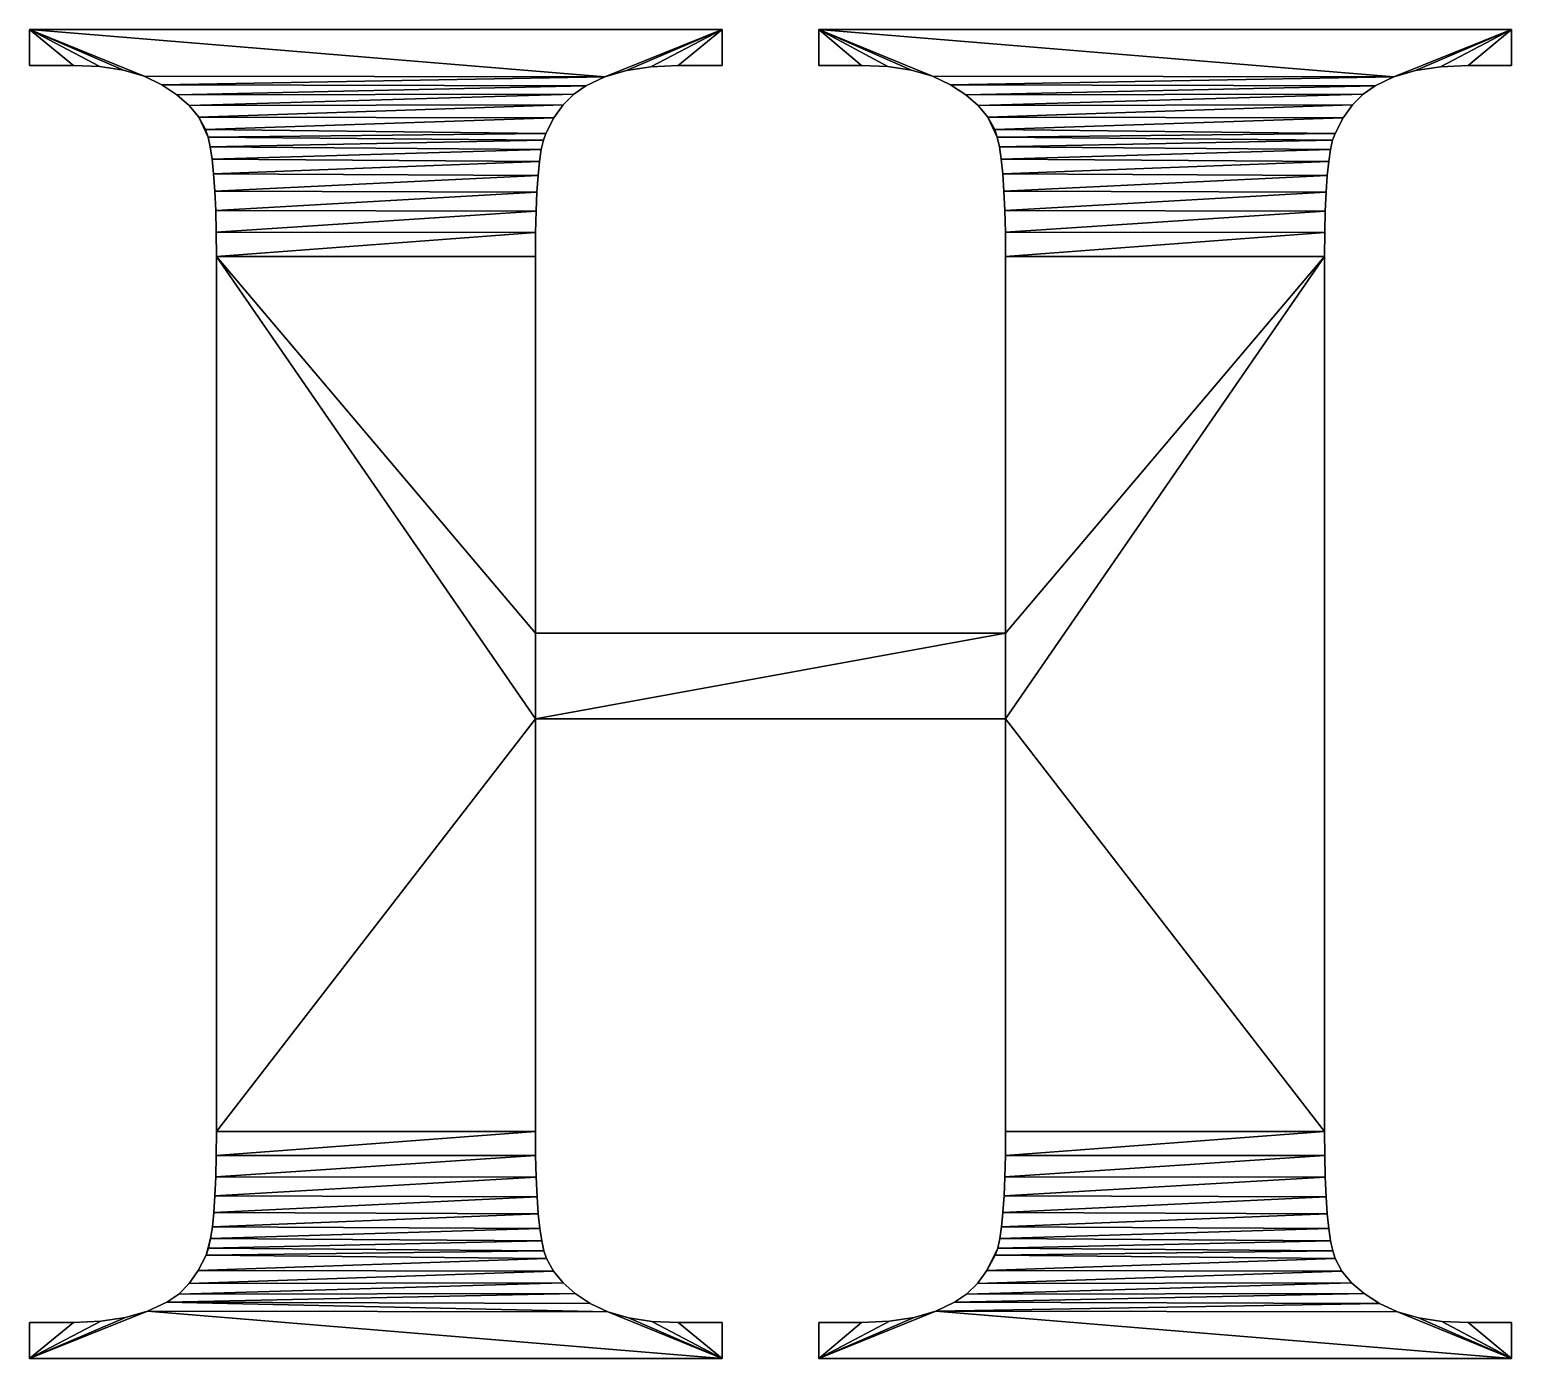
# Model space of a CAD drawing. Header units: metres. Extents: x 0.03 to 1.07, y 0 to 0.93.
import ezdxf

# ---------------------------------------------------------------- set-up
doc = ezdxf.new("R2010")
doc.units = ezdxf.units.M

msp = doc.modelspace()

# ---------------------------------------------------------------- meshes
at = {"layer": 'Armanisoft_0', "linetype": 'CONTINUOUS'}
mesh = msp.add_polyface(dxfattribs=at)
corners = [(0.148491, 0.871512), (0.153248, 0.862837), (0.155023, 0.857529), (0.029726, 0.932927), (0.110057, 0.900169), (0.095525, 0.904394), (0.078999, 0.906929), (0.060479, 0.907774), (0.029726, 0.907774), (0.433504, 0.89976), (0.122594, 0.894254), (0.420258, 0.893527), (0.133164, 0.88722), (0.411878, 0.887711), (0.141797, 0.87964), (0.404408, 0.880204), (0.397848, 0.871005), (0.392198, 0.860115), (0.390489, 0.855252), (0.156562, 0.850551), (0.389009, 0.84869), (0.157864, 0.841904), (0.387756, 0.840428), (0.158929, 0.831587), (0.386731, 0.830467), (0.159758, 0.819601), (0.385934, 0.818806), (0.16035, 0.805946), (0.385364, 0.805446), (0.160705, 0.790622), (0.385022, 0.790387), (0.160823, 0.773628), (0.384909, 0.509146), (0.384909, 0.448933), (0.384909, 0.773628), (0.148491, 0.871512, 0.229421), (0.155023, 0.857529, 0.229421), (0.153248, 0.862837, 0.229421), (0.029726, 0.932927, 0.229421), (0.095525, 0.904394, 0.229421), (0.110057, 0.900169, 0.229421), (0.078999, 0.906929, 0.229421), (0.060479, 0.907774, 0.229421), (0.029726, 0.907774, 0.229421), (0.433504, 0.89976, 0.229421), (0.122594, 0.894254, 0.229421), (0.420258, 0.893527, 0.229421), (0.133164, 0.88722, 0.229421), (0.411878, 0.887711, 0.229421), (0.141797, 0.87964, 0.229421), (0.404408, 0.880204, 0.229421), (0.397848, 0.871005, 0.229421), (0.392198, 0.860115, 0.229421), (0.390489, 0.855252, 0.229421), (0.156562, 0.850551, 0.229421), (0.389009, 0.84869, 0.229421), (0.157864, 0.841904, 0.229421), (0.387756, 0.840428, 0.229421), (0.158929, 0.831587, 0.229421), (0.386731, 0.830467, 0.229421), (0.159758, 0.819601, 0.229421), (0.385934, 0.818806, 0.229421), (0.16035, 0.805946, 0.229421), (0.385364, 0.805446, 0.229421), (0.160705, 0.790622, 0.229421), (0.385022, 0.790387, 0.229421), (0.160823, 0.773628, 0.229421), (0.160705, 0.790622), (0.160823, 0.773628), (0.160823, 0.773628, 0.229421), (0.160705, 0.790622, 0.229421), (0.16035, 0.805946), (0.16035, 0.805946, 0.229421), (0.159758, 0.819601), (0.159758, 0.819601, 0.229421), (0.158929, 0.831587), (0.158929, 0.831587, 0.229421), (0.157864, 0.841904), (0.157864, 0.841904, 0.229421), (0.156562, 0.850551), (0.156562, 0.850551, 0.229421), (0.155023, 0.857529), (0.155023, 0.857529, 0.229421), (0.153248, 0.862837), (0.153248, 0.862837, 0.229421), (0.148491, 0.871512), (0.148491, 0.871512, 0.229421), (0.141797, 0.87964), (0.141797, 0.87964, 0.229421), (0.133164, 0.88722), (0.133164, 0.88722, 0.229421), (0.122594, 0.894254), (0.122594, 0.894254, 0.229421), (0.110057, 0.900169), (0.110057, 0.900169, 0.229421), (0.095525, 0.904394), (0.095525, 0.904394, 0.229421), (0.078999, 0.906929), (0.078999, 0.906929, 0.229421), (0.060479, 0.907774), (0.060479, 0.907774, 0.229421), (0.029726, 0.907774), (0.029726, 0.907774, 0.229421), (0.029726, 0.932927), (0.029726, 0.932927, 0.229421), (0.516006, 0.932927), (0.516006, 0.932927, 0.229421)]
mesh.append_faces([[corners[k] for k in face] for face in [(0, 1, 2), (3, 4, 5), (3, 5, 6), (3, 6, 7), (3, 7, 8), (9, 10, 4), (9, 4, 3), (11, 12, 10), (13, 14, 12), (15, 0, 14), (16, 1, 0), (17, 2, 1), (18, 19, 2), (20, 21, 19), (22, 23, 21), (24, 25, 23), (26, 27, 25), (28, 29, 27), (30, 31, 29), (32, 33, 31), (32, 31, 34), (35, 36, 37), (38, 39, 40), (38, 41, 39), (38, 42, 41), (38, 43, 42), (44, 40, 45), (44, 38, 40), (46, 45, 47), (48, 47, 49), (50, 49, 35), (51, 35, 37), (52, 37, 36), (53, 36, 54), (55, 54, 56), (57, 56, 58), (59, 58, 60), (61, 60, 62), (63, 62, 64), (65, 64, 66), (67, 68, 69, 70), (71, 67, 70, 72), (73, 71, 72, 74), (75, 73, 74, 76), (77, 75, 76, 78), (79, 77, 78, 80), (81, 79, 80, 82), (83, 81, 82, 84), (85, 83, 84, 86), (87, 85, 86, 88), (89, 87, 88, 90), (91, 89, 90, 92), (93, 91, 92, 94), (95, 93, 94, 96), (97, 95, 96, 98), (99, 97, 98, 100), (101, 99, 100, 102), (103, 101, 102, 104), (105, 103, 104, 106)]])
mesh = msp.add_polyface(dxfattribs=at)
corners = [(0.4851, 0.907774), (0.516006, 0.932927), (0.516006, 0.907774), (0.465925, 0.906884), (0.448726, 0.904213), (0.433504, 0.89976), (0.029726, 0.932927), (0.420258, 0.893527), (0.122594, 0.894254), (0.411878, 0.887711), (0.133164, 0.88722), (0.404408, 0.880204), (0.141797, 0.87964), (0.397848, 0.871005), (0.148491, 0.871512), (0.392198, 0.860115), (0.153248, 0.862837), (0.390489, 0.855252), (0.155023, 0.857529), (0.389009, 0.84869), (0.156562, 0.850551), (0.387756, 0.840428), (0.157864, 0.841904), (0.386731, 0.830467), (0.158929, 0.831587), (0.385934, 0.818806), (0.159758, 0.819601), (0.385364, 0.805446), (0.16035, 0.805946), (0.385022, 0.790387), (0.160705, 0.790622), (0.384909, 0.773628), (0.160823, 0.773628), (0.4851, 0.907774, 0.229421), (0.516006, 0.907774, 0.229421), (0.516006, 0.932927, 0.229421), (0.465925, 0.906884, 0.229421), (0.448726, 0.904213, 0.229421), (0.433504, 0.89976, 0.229421), (0.029726, 0.932927, 0.229421), (0.420258, 0.893527, 0.229421), (0.122594, 0.894254, 0.229421), (0.411878, 0.887711, 0.229421), (0.133164, 0.88722, 0.229421), (0.404408, 0.880204, 0.229421), (0.141797, 0.87964, 0.229421), (0.397848, 0.871005, 0.229421), (0.148491, 0.871512, 0.229421), (0.392198, 0.860115, 0.229421), (0.153248, 0.862837, 0.229421), (0.390489, 0.855252, 0.229421), (0.155023, 0.857529, 0.229421), (0.389009, 0.84869, 0.229421), (0.156562, 0.850551, 0.229421), (0.387756, 0.840428, 0.229421), (0.157864, 0.841904, 0.229421), (0.386731, 0.830467, 0.229421), (0.158929, 0.831587, 0.229421), (0.385934, 0.818806, 0.229421), (0.159758, 0.819601, 0.229421), (0.385364, 0.805446, 0.229421), (0.16035, 0.805946, 0.229421), (0.385022, 0.790387, 0.229421), (0.160705, 0.790622, 0.229421), (0.384909, 0.773628, 0.229421), (0.160823, 0.773628, 0.229421), (0.384909, 0.509146, 0.229421), (0.384909, 0.448933, 0.229421), (0.714939, 0.509146, 0.229421), (0.516006, 0.907774), (0.516006, 0.932927), (0.516006, 0.932927, 0.229421), (0.516006, 0.907774, 0.229421), (0.4851, 0.907774), (0.4851, 0.907774, 0.229421), (0.465925, 0.906884), (0.465925, 0.906884, 0.229421), (0.448726, 0.904212), (0.448726, 0.904212, 0.229421), (0.433504, 0.89976), (0.433504, 0.89976, 0.229421), (0.420258, 0.893527), (0.420258, 0.893527, 0.229421), (0.411878, 0.887711), (0.411878, 0.887711, 0.229421), (0.404408, 0.880204), (0.404408, 0.880204, 0.229421), (0.397848, 0.871005), (0.397848, 0.871005, 0.229421), (0.392198, 0.860115), (0.392198, 0.860115, 0.229421), (0.390489, 0.855252), (0.390489, 0.855252, 0.229421), (0.389009, 0.84869), (0.389009, 0.84869, 0.229421), (0.387756, 0.840428), (0.387756, 0.840428, 0.229421), (0.386731, 0.830467), (0.386731, 0.830467, 0.229421), (0.385934, 0.818806), (0.385934, 0.818806, 0.229421), (0.385364, 0.805446), (0.385364, 0.805446, 0.229421), (0.385022, 0.790387), (0.385022, 0.790387, 0.229421), (0.384909, 0.773628), (0.384909, 0.773628, 0.229421), (0.384909, 0.509146), (0.384909, 0.509146, 0.229421), (0.714939, 0.509146), (0.714939, 0.509146, 0.229421)]
mesh.append_faces([[corners[k] for k in face] for face in [(0, 1, 2), (3, 1, 0), (4, 1, 3), (5, 6, 1), (5, 1, 4), (7, 8, 5), (9, 10, 7), (11, 12, 9), (13, 14, 11), (15, 16, 13), (17, 18, 15), (19, 20, 17), (21, 22, 19), (23, 24, 21), (25, 26, 23), (27, 28, 25), (29, 30, 27), (31, 32, 29), (33, 34, 35), (36, 33, 35), (37, 36, 35), (38, 35, 39), (38, 37, 35), (40, 38, 41), (42, 40, 43), (44, 42, 45), (46, 44, 47), (48, 46, 49), (50, 48, 51), (52, 50, 53), (54, 52, 55), (56, 54, 57), (58, 56, 59), (60, 58, 61), (62, 60, 63), (64, 62, 65), (66, 65, 67), (66, 64, 65), (68, 66, 67), (69, 70, 71, 72), (73, 69, 72, 74), (75, 73, 74, 76), (77, 75, 76, 78), (79, 77, 78, 80), (81, 79, 80, 82), (83, 81, 82, 84), (85, 83, 84, 86), (87, 85, 86, 88), (89, 87, 88, 90), (91, 89, 90, 92), (93, 91, 92, 94), (95, 93, 94, 96), (97, 95, 96, 98), (99, 97, 98, 100), (101, 99, 100, 102), (103, 101, 102, 104), (105, 103, 104, 106), (107, 105, 106, 108), (109, 107, 108, 110)]])
mesh = msp.add_polyface(dxfattribs=at)
corners = [(0.702585, 0.871512), (0.707364, 0.862837), (0.709139, 0.857529), (0.583841, 0.932927), (0.663659, 0.900169), (0.649015, 0.904394), (0.632422, 0.906929), (0.613879, 0.907774), (0.583841, 0.907774), (0.987637, 0.89976), (0.676352, 0.894254), (0.974499, 0.893527), (0.687079, 0.88722), (0.966086, 0.887711), (0.695823, 0.87964), (0.958588, 0.880204), (0.952005, 0.871005), (0.946337, 0.860115), (0.944623, 0.855252), (0.710678, 0.850551), (0.943138, 0.84869), (0.71198, 0.841904), (0.941881, 0.840428), (0.713045, 0.831587), (0.940853, 0.830467), (0.713874, 0.819601), (0.940053, 0.818806), (0.714466, 0.805946), (0.939481, 0.805446), (0.714821, 0.790622), (0.939139, 0.790387), (0.714939, 0.773628), (0.714939, 0.448933), (0.384909, 0.448933), (0.714939, 0.509146), (0.702585, 0.871512, 0.229421), (0.709139, 0.857529, 0.229421), (0.707364, 0.862837, 0.229421), (0.583841, 0.932927, 0.229421), (0.649015, 0.904394, 0.229421), (0.663659, 0.900169, 0.229421), (0.632422, 0.906929, 0.229421), (0.613879, 0.907774, 0.229421), (0.583841, 0.907774, 0.229421), (0.987637, 0.89976, 0.229421), (0.676352, 0.894254, 0.229421), (0.974499, 0.893527, 0.229421), (0.687079, 0.88722, 0.229421), (0.966086, 0.887711, 0.229421), (0.695823, 0.87964, 0.229421), (0.958588, 0.880204, 0.229421), (0.952005, 0.871005, 0.229421), (0.946337, 0.860115, 0.229421), (0.944623, 0.855252, 0.229421), (0.710678, 0.850551, 0.229421), (0.943138, 0.84869, 0.229421), (0.71198, 0.841904, 0.229421), (0.941881, 0.840428, 0.229421), (0.713045, 0.831587, 0.229421), (0.940853, 0.830467, 0.229421), (0.713874, 0.819601, 0.229421), (0.940053, 0.818806, 0.229421), (0.714466, 0.805946, 0.229421), (0.939481, 0.805446, 0.229421), (0.714821, 0.790622, 0.229421), (0.939139, 0.790387, 0.229421), (0.714939, 0.773628, 0.229421), (0.714939, 0.448933, 0.229421), (0.714939, 0.509146, 0.229421), (0.384909, 0.448933, 0.229421), (0.714939, 0.773628), (0.714939, 0.509146), (0.714939, 0.509146, 0.229421), (0.714939, 0.773628, 0.229421), (0.714821, 0.790622), (0.714821, 0.790622, 0.229421), (0.714466, 0.805946), (0.714466, 0.805946, 0.229421), (0.713874, 0.819601), (0.713874, 0.819601, 0.229421), (0.713045, 0.831587), (0.713045, 0.831587, 0.229421), (0.71198, 0.841904), (0.71198, 0.841904, 0.229421), (0.710678, 0.850551), (0.710678, 0.850551, 0.229421), (0.709139, 0.857529), (0.709139, 0.857529, 0.229421), (0.707364, 0.862837), (0.707364, 0.862837, 0.229421), (0.702585, 0.871512), (0.702585, 0.871512, 0.229421), (0.695823, 0.87964), (0.695823, 0.87964, 0.229421), (0.687079, 0.88722), (0.687079, 0.88722, 0.229421), (0.676352, 0.894254), (0.676352, 0.894254, 0.229421), (0.663659, 0.900169), (0.663659, 0.900169, 0.229421), (0.649015, 0.904394), (0.649015, 0.904394, 0.229421), (0.632422, 0.906929), (0.632422, 0.906929, 0.229421), (0.613879, 0.907774), (0.613879, 0.907774, 0.229421), (0.583841, 0.907774), (0.583841, 0.907774, 0.229421), (0.583841, 0.932927), (0.583841, 0.932927, 0.229421)]
mesh.append_faces([[corners[k] for k in face] for face in [(0, 1, 2), (3, 4, 5), (3, 5, 6), (3, 6, 7), (3, 7, 8), (9, 10, 4), (9, 4, 3), (11, 12, 10), (13, 14, 12), (15, 0, 14), (16, 1, 0), (17, 2, 1), (18, 19, 2), (20, 21, 19), (22, 23, 21), (24, 25, 23), (26, 27, 25), (28, 29, 27), (30, 31, 29), (32, 33, 34), (35, 36, 37), (38, 39, 40), (38, 41, 39), (38, 42, 41), (38, 43, 42), (44, 40, 45), (44, 38, 40), (46, 45, 47), (48, 47, 49), (50, 49, 35), (51, 35, 37), (52, 37, 36), (53, 36, 54), (55, 54, 56), (57, 56, 58), (59, 58, 60), (61, 60, 62), (63, 62, 64), (65, 64, 66), (67, 68, 69), (70, 71, 72, 73), (74, 70, 73, 75), (76, 74, 75, 77), (78, 76, 77, 79), (80, 78, 79, 81), (82, 80, 81, 83), (84, 82, 83, 85), (86, 84, 85, 87), (88, 86, 87, 89), (90, 88, 89, 91), (92, 90, 91, 93), (94, 92, 93, 95), (96, 94, 95, 97), (98, 96, 97, 99), (100, 98, 99, 101), (102, 100, 101, 103), (104, 102, 103, 105), (106, 104, 105, 107), (108, 106, 107, 109)]])
mesh = msp.add_polyface(dxfattribs=at)
corners = [(1.039821, 0.907774), (1.070122, 0.932927), (1.070122, 0.907774), (1.020299, 0.906884), (1.002904, 0.904213), (0.987637, 0.89976), (0.583841, 0.932927), (0.974499, 0.893527), (0.676352, 0.894254), (0.966086, 0.887711), (0.687079, 0.88722), (0.958588, 0.880204), (0.695823, 0.87964), (0.952005, 0.871005), (0.702585, 0.871512), (0.946337, 0.860115), (0.707364, 0.862837), (0.944623, 0.855252), (0.709139, 0.857529), (0.943138, 0.84869), (0.710678, 0.850551), (0.941881, 0.840428), (0.71198, 0.841904), (0.940853, 0.830467), (0.713045, 0.831587), (0.940053, 0.818806), (0.713874, 0.819601), (0.939481, 0.805446), (0.714466, 0.805946), (0.939139, 0.790387), (0.714821, 0.790622), (0.939024, 0.773628), (0.714939, 0.509146), (0.714939, 0.773628), (0.714939, 0.448933), (1.039821, 0.907774, 0.229421), (1.070122, 0.907774, 0.229421), (1.070122, 0.932927, 0.229421), (1.020299, 0.906884, 0.229421), (1.002904, 0.904213, 0.229421), (0.987637, 0.89976, 0.229421), (0.583841, 0.932927, 0.229421), (0.974499, 0.893527, 0.229421), (0.676352, 0.894254, 0.229421), (0.966086, 0.887711, 0.229421), (0.687079, 0.88722, 0.229421), (0.958588, 0.880204, 0.229421), (0.695823, 0.87964, 0.229421), (0.952005, 0.871005, 0.229421), (0.702585, 0.871512, 0.229421), (0.946337, 0.860115, 0.229421), (0.707364, 0.862837, 0.229421), (0.944623, 0.855252, 0.229421), (0.709139, 0.857529, 0.229421), (0.943138, 0.84869, 0.229421), (0.710678, 0.850551, 0.229421), (0.941881, 0.840428, 0.229421), (0.71198, 0.841904, 0.229421), (0.940853, 0.830467, 0.229421), (0.713045, 0.831587, 0.229421), (0.940053, 0.818806, 0.229421), (0.713874, 0.819601, 0.229421), (0.939481, 0.805446, 0.229421), (0.714466, 0.805946, 0.229421), (0.939139, 0.790387, 0.229421), (0.714821, 0.790622, 0.229421), (0.939024, 0.773628, 0.229421), (0.714939, 0.773628, 0.229421), (0.714939, 0.509146, 0.229421), (0.714939, 0.448933, 0.229421), (1.070122, 0.932927), (0.583841, 0.932927), (0.583841, 0.932927, 0.229421), (1.070122, 0.932927, 0.229421), (1.070122, 0.907774), (1.070122, 0.907774, 0.229421), (1.039821, 0.907774), (1.039821, 0.907774, 0.229421), (1.020299, 0.906884), (1.020299, 0.906884, 0.229421), (1.002904, 0.904212), (1.002904, 0.904212, 0.229421), (0.987637, 0.89976), (0.987637, 0.89976, 0.229421), (0.974499, 0.893527), (0.974499, 0.893527, 0.229421), (0.966086, 0.887711), (0.966086, 0.887711, 0.229421), (0.958588, 0.880204), (0.958588, 0.880204, 0.229421), (0.952005, 0.871005), (0.952005, 0.871005, 0.229421), (0.946337, 0.860115), (0.946337, 0.860115, 0.229421), (0.944623, 0.855252), (0.944623, 0.855252, 0.229421), (0.943138, 0.84869), (0.943138, 0.84869, 0.229421), (0.941881, 0.840428), (0.941881, 0.840428, 0.229421), (0.940853, 0.830467), (0.940853, 0.830467, 0.229421), (0.940053, 0.818806), (0.940053, 0.818806, 0.229421), (0.939481, 0.805446), (0.939481, 0.805446, 0.229421), (0.939139, 0.790387), (0.939139, 0.790387, 0.229421), (0.939024, 0.773628), (0.939024, 0.773628, 0.229421)]
mesh.append_faces([[corners[k] for k in face] for face in [(0, 1, 2), (3, 1, 0), (4, 1, 3), (5, 6, 1), (5, 1, 4), (7, 8, 5), (9, 10, 7), (11, 12, 9), (13, 14, 11), (15, 16, 13), (17, 18, 15), (19, 20, 17), (21, 22, 19), (23, 24, 21), (25, 26, 23), (27, 28, 25), (29, 30, 27), (31, 32, 33), (31, 33, 29), (34, 32, 31), (35, 36, 37), (38, 35, 37), (39, 38, 37), (40, 37, 41), (40, 39, 37), (42, 40, 43), (44, 42, 45), (46, 44, 47), (48, 46, 49), (50, 48, 51), (52, 50, 53), (54, 52, 55), (56, 54, 57), (58, 56, 59), (60, 58, 61), (62, 60, 63), (64, 62, 65), (66, 67, 68), (66, 64, 67), (69, 66, 68), (70, 71, 72, 73), (74, 70, 73, 75), (76, 74, 75, 77), (78, 76, 77, 79), (80, 78, 79, 81), (82, 80, 81, 83), (84, 82, 83, 85), (86, 84, 85, 87), (88, 86, 87, 89), (90, 88, 89, 91), (92, 90, 91, 93), (94, 92, 93, 95), (96, 94, 95, 97), (98, 96, 97, 99), (100, 98, 99, 101), (102, 100, 101, 103), (104, 102, 103, 105), (106, 104, 105, 107), (108, 106, 107, 109)]])
mesh = msp.add_polyface(dxfattribs=at)
corners = [(0.15367, 0.072549), (0.390861, 0.07552), (0.392683, 0.070143), (0.148149, 0.061672), (0.155346, 0.077478), (0.389281, 0.082545), (0.156799, 0.084096), (0.387945, 0.091217), (0.158029, 0.092405), (0.386852, 0.101538), (0.159035, 0.102403), (0.386002, 0.113506), (0.159817, 0.114092), (0.385394, 0.127123), (0.160376, 0.127471), (0.38503, 0.142387), (0.160711, 0.14254), (0.384909, 0.159299), (0.160823, 0.159299), (0.384909, 0.448933), (0.160823, 0.773628), (0.714939, 0.509146), (0.384909, 0.509146), (0.15367, 0.072549, 0.229421), (0.392683, 0.070143, 0.229421), (0.390861, 0.07552, 0.229421), (0.148149, 0.061672, 0.229421), (0.155346, 0.077478, 0.229421), (0.389281, 0.082545, 0.229421), (0.156799, 0.084096, 0.229421), (0.387945, 0.091217, 0.229421), (0.158029, 0.092405, 0.229421), (0.386852, 0.101538, 0.229421), (0.159035, 0.102403, 0.229421), (0.386002, 0.113506, 0.229421), (0.159817, 0.114092, 0.229421), (0.385394, 0.127123, 0.229421), (0.160376, 0.127471, 0.229421), (0.38503, 0.142387, 0.229421), (0.160711, 0.14254, 0.229421), (0.384909, 0.159299, 0.229421), (0.160823, 0.159299, 0.229421), (0.384909, 0.448933, 0.229421), (0.160823, 0.773628, 0.229421), (0.384909, 0.159299), (0.384909, 0.448933), (0.384909, 0.448933, 0.229421), (0.384909, 0.159299, 0.229421), (0.38503, 0.142387), (0.38503, 0.142387, 0.229421), (0.385394, 0.127123), (0.385394, 0.127123, 0.229421), (0.386002, 0.113506), (0.386002, 0.113506, 0.229421), (0.386852, 0.101538), (0.386852, 0.101538, 0.229421), (0.387945, 0.091217), (0.387945, 0.091217, 0.229421), (0.389281, 0.082545), (0.389281, 0.082545, 0.229421), (0.390861, 0.07552), (0.390861, 0.07552, 0.229421), (0.392683, 0.070143), (0.392683, 0.070143, 0.229421), (0.155346, 0.077478), (0.15367, 0.072549), (0.15367, 0.072549, 0.229421), (0.155346, 0.077478, 0.229421), (0.156799, 0.084096), (0.156799, 0.084096, 0.229421), (0.158029, 0.092405), (0.158029, 0.092405, 0.229421), (0.159035, 0.102403), (0.159035, 0.102403, 0.229421), (0.159817, 0.114092), (0.159817, 0.114092, 0.229421), (0.160376, 0.127471), (0.160376, 0.127471, 0.229421), (0.160711, 0.14254), (0.160711, 0.14254, 0.229421), (0.160823, 0.159299), (0.160823, 0.159299, 0.229421), (0.160823, 0.773628), (0.160823, 0.773628, 0.229421)]
mesh.append_faces([[corners[k] for k in face] for face in [(0, 1, 2), (0, 2, 3), (4, 5, 1), (4, 1, 0), (6, 7, 5), (6, 5, 4), (6, 4, 0), (8, 9, 7), (8, 7, 6), (10, 11, 9), (10, 9, 8), (12, 13, 11), (12, 11, 10), (14, 15, 13), (14, 13, 12), (16, 17, 15), (16, 15, 14), (18, 19, 17), (18, 17, 16), (20, 19, 18), (21, 19, 22), (23, 24, 25), (23, 26, 24), (27, 25, 28), (27, 23, 25), (29, 28, 30), (29, 27, 28), (29, 23, 27), (31, 30, 32), (31, 29, 30), (33, 32, 34), (33, 31, 32), (35, 34, 36), (35, 33, 34), (37, 36, 38), (37, 35, 36), (39, 38, 40), (39, 37, 38), (41, 40, 42), (41, 39, 40), (43, 41, 42), (44, 45, 46, 47), (48, 44, 47, 49), (50, 48, 49, 51), (52, 50, 51, 53), (54, 52, 53, 55), (56, 54, 55, 57), (58, 56, 57, 59), (60, 58, 59, 61), (62, 60, 61, 63), (64, 65, 66, 67), (68, 64, 67, 69), (70, 68, 69, 71), (72, 70, 71, 73), (74, 72, 73, 75), (76, 74, 75, 77), (78, 76, 77, 79), (80, 78, 79, 81), (82, 80, 81, 83)]])
mesh = msp.add_polyface(dxfattribs=at)
corners = [(1.070122, 0), (0.99018, 0.032684), (1.004817, 0.0285), (1.021364, 0.025989), (1.039821, 0.025152), (1.070122, 0.025152), (0.666063, 0.033137), (0.977454, 0.038542), (0.679202, 0.039348), (0.966689, 0.045538), (0.687641, 0.045071), (0.957937, 0.053136), (0.695218, 0.052513), (0.951196, 0.061338), (0.701933, 0.061672), (0.946468, 0.070143), (0.707785, 0.072549), (0.944724, 0.07552), (0.709462, 0.077478), (0.943212, 0.082545), (0.710915, 0.084096), (0.941932, 0.091217), (0.712145, 0.092405), (0.940885, 0.101538), (0.713151, 0.102403), (0.940071, 0.113506), (0.713933, 0.114092), (0.93949, 0.127123), (0.714492, 0.127471), (0.939141, 0.142387), (0.714827, 0.14254), (0.939024, 0.159299), (0.714939, 0.448933), (0.939024, 0.773628), (0.714939, 0.159299), (1.070122, 0, 0.229421), (1.004817, 0.0285, 0.229421), (0.99018, 0.032684, 0.229421), (1.021364, 0.025989, 0.229421), (1.039821, 0.025152, 0.229421), (1.070122, 0.025152, 0.229421), (0.666063, 0.033137, 0.229421), (0.977454, 0.038542, 0.229421), (0.679202, 0.039348, 0.229421), (0.966689, 0.045538, 0.229421), (0.687641, 0.045071, 0.229421), (0.957937, 0.053136, 0.229421), (0.695218, 0.052513, 0.229421), (0.951196, 0.061338, 0.229421), (0.701933, 0.061672, 0.229421), (0.946468, 0.070143, 0.229421), (0.707785, 0.072549, 0.229421), (0.944724, 0.07552, 0.229421), (0.709462, 0.077478, 0.229421), (0.943212, 0.082545, 0.229421), (0.710915, 0.084096, 0.229421), (0.941932, 0.091217, 0.229421), (0.712145, 0.092405, 0.229421), (0.940885, 0.101538, 0.229421), (0.713151, 0.102403, 0.229421), (0.940071, 0.113506, 0.229421), (0.713933, 0.114092, 0.229421), (0.93949, 0.127123, 0.229421), (0.714492, 0.127471, 0.229421), (0.939141, 0.142387, 0.229421), (0.714827, 0.14254, 0.229421), (0.939024, 0.159299, 0.229421), (0.714939, 0.448933, 0.229421), (0.939024, 0.773628, 0.229421), (0.939024, 0.159299), (0.939024, 0.773628), (0.939024, 0.773628, 0.229421), (0.939024, 0.159299, 0.229421), (0.939141, 0.142387), (0.939141, 0.142387, 0.229421), (0.93949, 0.127123), (0.93949, 0.127123, 0.229421), (0.940071, 0.113506), (0.940071, 0.113506, 0.229421), (0.940885, 0.101538), (0.940885, 0.101538, 0.229421), (0.941932, 0.091217), (0.941932, 0.091217, 0.229421), (0.943212, 0.082545), (0.943212, 0.082545, 0.229421), (0.944724, 0.07552), (0.944724, 0.07552, 0.229421), (0.946468, 0.070143), (0.946468, 0.070143, 0.229421), (0.951196, 0.061338), (0.951196, 0.061338, 0.229421), (0.957937, 0.053136), (0.957937, 0.053136, 0.229421), (0.966689, 0.045538), (0.966689, 0.045538, 0.229421), (0.977454, 0.038542), (0.977454, 0.038542, 0.229421), (0.99018, 0.032684), (0.99018, 0.032684, 0.229421), (1.004817, 0.0285), (1.004817, 0.0285, 0.229421), (1.021364, 0.025989), (1.021364, 0.025989, 0.229421), (1.039821, 0.025152), (1.039821, 0.025152, 0.229421), (1.070122, 0.025152), (1.070122, 0.025152, 0.229421), (1.070122, 0), (1.070122, 0, 0.229421), (0.583841, 0), (0.583841, 0, 0.229421)]
mesh.append_faces([[corners[k] for k in face] for face in [(0, 1, 2), (0, 2, 3), (0, 3, 4), (0, 4, 5), (6, 7, 1), (6, 1, 0), (8, 9, 7), (10, 11, 9), (12, 13, 11), (14, 15, 13), (16, 17, 15), (18, 19, 17), (20, 21, 19), (22, 23, 21), (24, 25, 23), (26, 27, 25), (28, 29, 27), (30, 31, 29), (32, 33, 31), (32, 31, 34), (35, 36, 37), (35, 38, 36), (35, 39, 38), (35, 40, 39), (41, 37, 42), (41, 35, 37), (43, 42, 44), (45, 44, 46), (47, 46, 48), (49, 48, 50), (51, 50, 52), (53, 52, 54), (55, 54, 56), (57, 56, 58), (59, 58, 60), (61, 60, 62), (63, 62, 64), (65, 64, 66), (67, 66, 68), (69, 70, 71, 72), (73, 69, 72, 74), (75, 73, 74, 76), (77, 75, 76, 78), (79, 77, 78, 80), (81, 79, 80, 82), (83, 81, 82, 84), (85, 83, 84, 86), (87, 85, 86, 88), (89, 87, 88, 90), (91, 89, 90, 92), (93, 91, 92, 94), (95, 93, 94, 96), (97, 95, 96, 98), (99, 97, 98, 100), (101, 99, 100, 102), (103, 101, 102, 104), (105, 103, 104, 106), (107, 105, 106, 108), (109, 107, 108, 110)]])
mesh = msp.add_polyface(dxfattribs=at)
corners = [(0.613879, 0.025152), (0.583841, 0), (0.583841, 0.025152), (0.633402, 0.02604), (0.650797, 0.028701), (0.666063, 0.033137), (1.070122, 0), (0.679202, 0.039348), (0.977454, 0.038542), (0.687641, 0.045071), (0.966689, 0.045538), (0.695218, 0.052513), (0.957937, 0.053136), (0.701933, 0.061672), (0.951196, 0.061338), (0.707785, 0.072549), (0.946468, 0.070143), (0.709462, 0.077478), (0.944724, 0.07552), (0.710915, 0.084096), (0.943212, 0.082545), (0.712145, 0.092405), (0.941932, 0.091217), (0.713151, 0.102403), (0.940885, 0.101538), (0.713933, 0.114092), (0.940071, 0.113506), (0.714492, 0.127471), (0.93949, 0.127123), (0.714827, 0.14254), (0.939141, 0.142387), (0.714939, 0.159299), (0.939024, 0.159299), (0.613879, 0.025152, 0.229421), (0.583841, 0.025152, 0.229421), (0.583841, 0, 0.229421), (0.633402, 0.02604, 0.229421), (0.650797, 0.028701, 0.229421), (0.666063, 0.033137, 0.229421), (1.070122, 0, 0.229421), (0.679202, 0.039348, 0.229421), (0.977454, 0.038542, 0.229421), (0.687641, 0.045071, 0.229421), (0.966689, 0.045538, 0.229421), (0.695218, 0.052513, 0.229421), (0.957937, 0.053136, 0.229421), (0.701933, 0.061672, 0.229421), (0.951196, 0.061338, 0.229421), (0.707785, 0.072549, 0.229421), (0.946468, 0.070143, 0.229421), (0.709462, 0.077478, 0.229421), (0.944724, 0.07552, 0.229421), (0.710915, 0.084096, 0.229421), (0.943212, 0.082545, 0.229421), (0.712145, 0.092405, 0.229421), (0.941932, 0.091217, 0.229421), (0.713151, 0.102403, 0.229421), (0.940885, 0.101538, 0.229421), (0.713933, 0.114092, 0.229421), (0.940071, 0.113506, 0.229421), (0.714492, 0.127471, 0.229421), (0.93949, 0.127123, 0.229421), (0.714827, 0.14254, 0.229421), (0.939141, 0.142387, 0.229421), (0.714939, 0.159299, 0.229421), (0.939024, 0.159299, 0.229421), (0.714939, 0.448933, 0.229421), (0.583841, 0.025152), (0.583841, 0), (0.583841, 0, 0.229421), (0.583841, 0.025152, 0.229421), (0.613879, 0.025152), (0.613879, 0.025152, 0.229421), (0.633402, 0.02604), (0.633402, 0.02604, 0.229421), (0.650797, 0.028701), (0.650797, 0.028701, 0.229421), (0.666063, 0.033137), (0.666063, 0.033137, 0.229421), (0.679202, 0.039348), (0.679202, 0.039348, 0.229421), (0.687641, 0.045071), (0.687641, 0.045071, 0.229421), (0.695218, 0.052513), (0.695218, 0.052513, 0.229421), (0.701933, 0.061672), (0.701933, 0.061672, 0.229421), (0.707785, 0.072549), (0.707785, 0.072549, 0.229421), (0.709462, 0.077478), (0.709462, 0.077478, 0.229421), (0.710915, 0.084096), (0.710915, 0.084096, 0.229421), (0.712145, 0.092405), (0.712145, 0.092405, 0.229421), (0.713151, 0.102403), (0.713151, 0.102403, 0.229421), (0.713933, 0.114092), (0.713933, 0.114092, 0.229421), (0.714492, 0.127471), (0.714492, 0.127471, 0.229421), (0.714827, 0.14254), (0.714827, 0.14254, 0.229421), (0.714939, 0.159299), (0.714939, 0.159299, 0.229421), (0.714939, 0.448933), (0.714939, 0.448933, 0.229421), (0.384909, 0.448933), (0.384909, 0.448933, 0.229421)]
mesh.append_faces([[corners[k] for k in face] for face in [(0, 1, 2), (3, 1, 0), (4, 1, 3), (5, 6, 1), (5, 1, 4), (7, 8, 5), (9, 10, 7), (11, 12, 9), (13, 14, 11), (15, 16, 13), (17, 18, 15), (17, 15, 13), (19, 20, 17), (21, 22, 19), (23, 24, 21), (25, 26, 23), (27, 28, 25), (29, 30, 27), (31, 32, 29), (33, 34, 35), (36, 33, 35), (37, 36, 35), (38, 35, 39), (38, 37, 35), (40, 38, 41), (42, 40, 43), (44, 42, 45), (46, 44, 47), (48, 46, 49), (50, 48, 51), (50, 46, 48), (52, 50, 53), (54, 52, 55), (56, 54, 57), (58, 56, 59), (60, 58, 61), (62, 60, 63), (64, 62, 65), (66, 64, 65), (67, 68, 69, 70), (71, 67, 70, 72), (73, 71, 72, 74), (75, 73, 74, 76), (77, 75, 76, 78), (79, 77, 78, 80), (81, 79, 80, 82), (83, 81, 82, 84), (85, 83, 84, 86), (87, 85, 86, 88), (89, 87, 88, 90), (91, 89, 90, 92), (93, 91, 92, 94), (95, 93, 94, 96), (97, 95, 96, 98), (99, 97, 98, 100), (101, 99, 100, 102), (103, 101, 102, 104), (105, 103, 104, 106), (107, 105, 106, 108)]])
mesh = msp.add_polyface(dxfattribs=at)
corners = [(0.516006, 0), (0.435764, 0.032684), (0.450205, 0.0285), (0.46665, 0.025989), (0.4851, 0.025152), (0.516006, 0.025152), (0.060479, 0.025152), (0.029726, 0), (0.029726, 0.025152), (0.079755, 0.02604), (0.097127, 0.028701), (0.112592, 0.033137), (0.126152, 0.039348), (0.412835, 0.045538), (0.423327, 0.038542), (0.134391, 0.045071), (0.404231, 0.053136), (0.141723, 0.052513), (0.397513, 0.061338), (0.148149, 0.061672), (0.392683, 0.070143), (0.516006, 0, 0.229421), (0.450205, 0.0285, 0.229421), (0.435764, 0.032684, 0.229421), (0.46665, 0.025989, 0.229421), (0.4851, 0.025152, 0.229421), (0.516006, 0.025152, 0.229421), (0.060479, 0.025152, 0.229421), (0.029726, 0.025152, 0.229421), (0.029726, 0, 0.229421), (0.079755, 0.02604, 0.229421), (0.097127, 0.028701, 0.229421), (0.112592, 0.033137, 0.229421), (0.126152, 0.039348, 0.229421), (0.423327, 0.038542, 0.229421), (0.412835, 0.045538, 0.229421), (0.134391, 0.045071, 0.229421), (0.404231, 0.053136, 0.229421), (0.141723, 0.052513, 0.229421), (0.397513, 0.061338, 0.229421), (0.148149, 0.061672, 0.229421), (0.392683, 0.070143, 0.229421), (0.397513, 0.061338), (0.392683, 0.070143), (0.392683, 0.070143, 0.229421), (0.397513, 0.061338, 0.229421), (0.404231, 0.053136), (0.404231, 0.053136, 0.229421), (0.412835, 0.045538), (0.412835, 0.045538, 0.229421), (0.423327, 0.038542), (0.423327, 0.038542, 0.229421), (0.435764, 0.032684), (0.435764, 0.032684, 0.229421), (0.450205, 0.0285), (0.450205, 0.0285, 0.229421), (0.46665, 0.025989), (0.46665, 0.025989, 0.229421), (0.4851, 0.025152), (0.4851, 0.025152, 0.229421), (0.516006, 0.025152), (0.516006, 0.025152, 0.229421), (0.516006, 0), (0.516006, 0, 0.229421), (0.029726, 0), (0.029726, 0, 0.229421), (0.029726, 0.025152), (0.029726, 0.025152, 0.229421), (0.060479, 0.025152), (0.060479, 0.025152, 0.229421), (0.079755, 0.02604), (0.079755, 0.02604, 0.229421), (0.097127, 0.028701), (0.097127, 0.028701, 0.229421), (0.112592, 0.033137), (0.112592, 0.033137, 0.229421), (0.126152, 0.039348), (0.126152, 0.039348, 0.229421), (0.134391, 0.045071), (0.134391, 0.045071, 0.229421), (0.141723, 0.052513), (0.141723, 0.052513, 0.229421), (0.148149, 0.061672), (0.148149, 0.061672, 0.229421), (0.15367, 0.072549), (0.15367, 0.072549, 0.229421)]
mesh.append_faces([[corners[k] for k in face] for face in [(0, 1, 2), (0, 2, 3), (0, 3, 4), (0, 4, 5), (6, 7, 8), (9, 7, 6), (10, 7, 9), (11, 1, 0), (11, 0, 7), (11, 7, 10), (12, 13, 14), (12, 14, 1), (12, 1, 11), (15, 16, 13), (15, 13, 12), (17, 18, 16), (17, 16, 15), (19, 20, 18), (19, 18, 17), (21, 22, 23), (21, 24, 22), (21, 25, 24), (21, 26, 25), (27, 28, 29), (30, 27, 29), (31, 30, 29), (32, 21, 23), (32, 29, 21), (32, 31, 29), (33, 34, 35), (33, 23, 34), (33, 32, 23), (36, 35, 37), (36, 33, 35), (38, 37, 39), (38, 36, 37), (40, 39, 41), (40, 38, 39), (42, 43, 44, 45), (46, 42, 45, 47), (48, 46, 47, 49), (50, 48, 49, 51), (52, 50, 51, 53), (54, 52, 53, 55), (56, 54, 55, 57), (58, 56, 57, 59), (60, 58, 59, 61), (62, 60, 61, 63), (64, 62, 63, 65), (66, 64, 65, 67), (68, 66, 67, 69), (70, 68, 69, 71), (72, 70, 71, 73), (74, 72, 73, 75), (76, 74, 75, 77), (78, 76, 77, 79), (80, 78, 79, 81), (82, 80, 81, 83), (84, 82, 83, 85)]])

doc.saveas('drawing.dxf')
